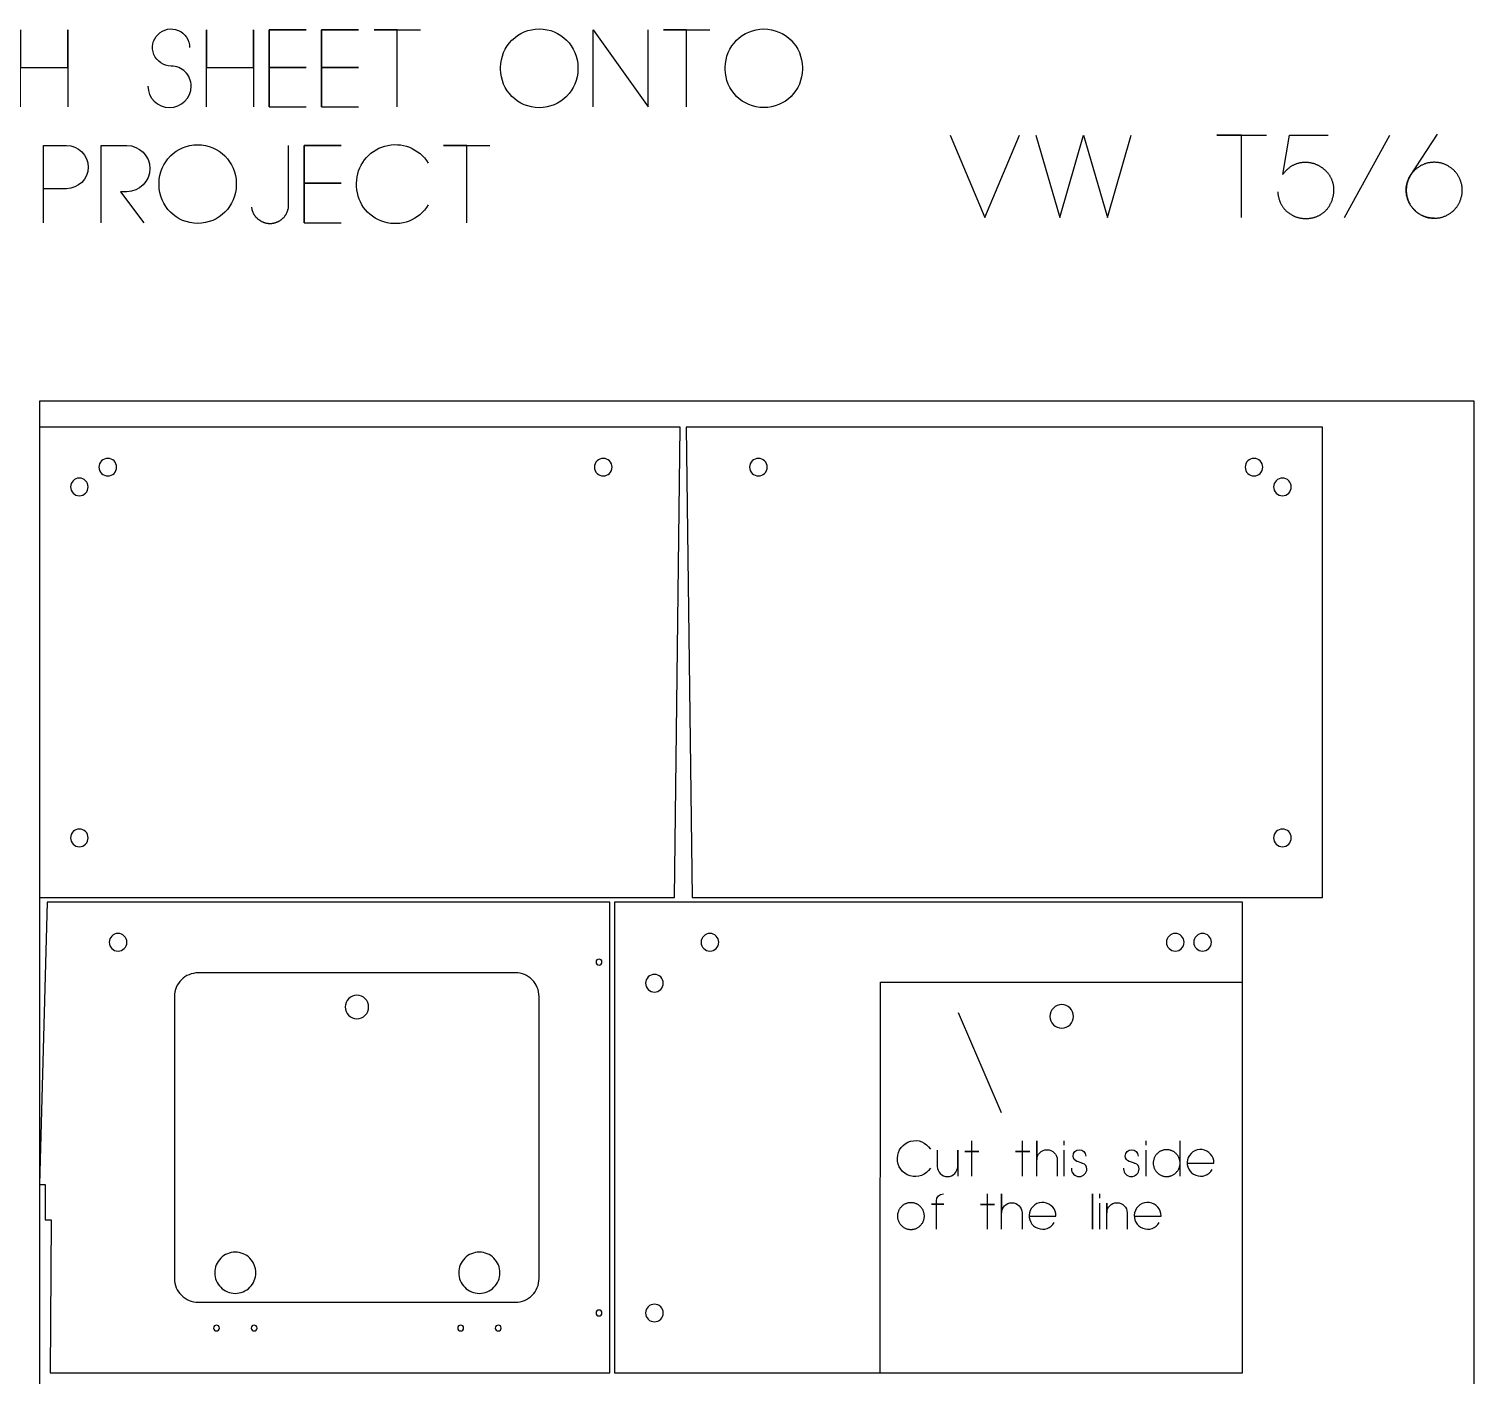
# Model space of a CAD drawing. Extents: x -767 to 3747, y -438 to 2808.
# Drawn here: x 1245 to 2474, y 1612 to 2757 of the extents above; entities that cross this region are included whole.
import ezdxf

# ---------------------------------------------------------------- set-up
doc = ezdxf.new("R2010")
doc.units = 0
for name, color, linetype in [('DEFAULT_LAYER', 1, 'CONTINUOUS'), ('LAYER_1', 18, 'CONTINUOUS'), ('T5_LOGOLAYER_2', 18, 'CONTINUOUS'), ('T5_LOGOLAYER_20', 18, 'CONTINUOUS'), ('T5_LOGOLAYER_21', 18, 'CONTINUOUS')]:
    doc.layers.add(name, color=color, linetype=linetype)

msp = doc.modelspace()

# ---------------------------------------------------------------- linework, layer by layer
at = {"layer": 'DEFAULT_LAYER'}
msp.add_lwpolyline([(2276.7, 1614), (2276.7, 2014), (1742.6, 2014), (1742.5, 1614)], close=True, dxfattribs=at)
for points in [[(1320.5, 1987.5, 0.414214), (1313, 1980, 0.414214), (1320.5, 1972.5, 0.414214), (1328, 1980, 0.414214)], [(1816.3, 1980, 0.414214), (1823.8, 1972.5, 0.414214), (1831.3, 1980, 0.414214), (1823.8, 1987.5, 0.414214)], [(2212, 1980, 0.414214), (2219.5, 1972.5, 0.414214), (2227, 1980, 0.414214), (2219.5, 1987.5, 0.414214)], [(2235.2, 1980, 0.414214), (2242.7, 1972.5, 0.414214), (2250.2, 1980, 0.414214), (2242.7, 1987.5, 0.414214)], [(1368.5, 1934), (1368.5, 1694, 0.415066), (1388.6, 1674), (1658.5, 1674, 0.414659), (1678.5, 1694), (1678.5, 1697), (1678.5, 1934, 0.415395), (1658.5, 1954), (1388.5, 1954, 0.414214)], [(1729.5, 1965.7, 0.414214), (1727, 1963.2, 0.414214), (1729.5, 1960.7, 0.414214), (1732, 1963.2, 0.414214)], [(1769.1, 1945.2, 0.414214), (1776.6, 1937.7, 0.414214), (1784.1, 1945.2, 0.414214), (1776.6, 1952.7, 0.414214)], [(1523.6, 1935, 0.414214), (1513.6, 1925, 0.414214), (1523.6, 1915, 0.414214), (1533.6, 1925, 0.414214)], [(2112.9, 1917, 0.414214), (2122.9, 1907, 0.414214), (2132.9, 1917, 0.414214), (2122.9, 1927, 0.414214)], [(1420.2, 1716.5, 0.414214), (1402.7, 1699, 0.414214), (1420.2, 1681.5, 0.414214), (1437.7, 1699, 0.414214)], [(1627.7, 1716.5, 0.414214), (1610.2, 1699, 0.414214), (1627.7, 1681.5, 0.414214), (1645.2, 1699, 0.414214)], [(1769.1, 1664.8, 0.414214), (1776.6, 1657.3, 0.414214), (1784.1, 1664.8, 0.414214), (1776.6, 1672.3, 0.414214)], [(1729.5, 1667.3, 0.414214), (1727, 1664.8, 0.414214), (1729.5, 1662.3, 0.414214), (1732, 1664.8, 0.414214)]]:
    msp.add_lwpolyline(points, format="xyb", close=True, dxfattribs=at)
msp.add_lwpolyline([(1968.6, 1614), (1968.7, 1946), (2276.7, 1946)], dxfattribs=at)
at = {"layer": 'LAYER_1'}
msp.add_lwpolyline([(1262.8, 1614), (1738.6, 1614), (1738.6, 2014), (1260.2, 2014), (1253.6, 1774), (1258.5, 1774), (1258.5, 1744), (1263.5, 1744)], close=True, dxfattribs=at)
at = {"layer": 'T5_LOGOLAYER_2'}
for points in [[(2439.7, 2595.7), (2438.8, 2595.7), (2438, 2595.7), (2437.1, 2595.8), (2436.3, 2595.9), (2435.4, 2596), (2434.6, 2596.2), (2433.8, 2596.4), (2433.1, 2596.6), (2432.3, 2596.8), (2431.5, 2597.1), (2430.8, 2597.4), (2430, 2597.7), (2429.3, 2598), (2428.6, 2598.4), (2427.9, 2598.7), (2427.3, 2599.1), (2426.6, 2599.5), (2426, 2600), (2425.3, 2600.4), (2424.7, 2600.9), (2424.1, 2601.4), (2423.6, 2601.9), (2423, 2602.5), (2422.5, 2603), (2422, 2603.6), (2421.5, 2604.1), (2421, 2604.7), (2420.5, 2605.3), (2420.1, 2606), (2419.6, 2606.6), (2419.2, 2607.3), (2418.9, 2607.9), (2418.5, 2608.6), (2418.2, 2609.3), (2417.8, 2610), (2417.5, 2610.7), (2417.3, 2611.4), (2417, 2612.1), (2416.8, 2612.8), (2416.6, 2613.6), (2416.4, 2614.3), (2416.2, 2615.1), (2416.1, 2615.8), (2416, 2616.6), (2415.9, 2617.4), (2415.8, 2618.1), (2415.8, 2618.9), (2415.8, 2619.7), (2415.8, 2620.5), (2415.9, 2621.2), (2415.9, 2622), (2416, 2622.8), (2416.1, 2623.6), (2416.3, 2624.4), (2416.5, 2625.2), (2416.7, 2625.9), (2416.9, 2626.7), (2417.2, 2627.5), (2417.5, 2628.3), (2417.8, 2629), (2418.1, 2629.8), (2418.5, 2630.6), (2418.9, 2631.3), (2419.4, 2632.1), (2442.5, 2667.1)], [(2028.1, 2666.4), (2057.5, 2596.4), (2086.9, 2666.4)], [(2100.9, 2666.4), (2121.2, 2596.4), (2141.5, 2666.4), (2161.8, 2596.4), (2182.1, 2666.4)], [(2275.9, 2596.4), (2275.9, 2666.4), (2254.9, 2666.4), (2296.9, 2666.4)], [(2306.7, 2618.1), (2306.7, 2617.4), (2306.8, 2616.8), (2306.8, 2616.2), (2306.9, 2615.6), (2307, 2615), (2307.1, 2614.4), (2307.2, 2613.8), (2307.4, 2613.2), (2307.5, 2612.7), (2307.6, 2612.1), (2307.8, 2611.6), (2308, 2611), (2308.2, 2610.5), (2308.4, 2610), (2308.6, 2609.5), (2308.8, 2609), (2309, 2608.5), (2309.3, 2608), (2309.5, 2607.5), (2309.8, 2607), (2310, 2606.6), (2310.3, 2606.1), (2310.6, 2605.7), (2310.9, 2605.3), (2311.2, 2604.8), (2311.5, 2604.4), (2311.8, 2604), (2312.2, 2603.6), (2312.5, 2603.2), (2312.9, 2602.9), (2313.2, 2602.5), (2313.6, 2602.1), (2314, 2601.8), (2314.3, 2601.4), (2314.7, 2601.1), (2315.1, 2600.8), (2315.5, 2600.5), (2315.9, 2600.2), (2316.3, 2599.9), (2316.7, 2599.6), (2317.2, 2599.3), (2317.6, 2599), (2318, 2598.8), (2318.5, 2598.5), (2318.9, 2598.3), (2319.3, 2598.1), (2319.8, 2597.8), (2320.3, 2597.6), (2320.7, 2597.4), (2321.2, 2597.2), (2321.6, 2597), (2322.1, 2596.9), (2322.6, 2596.7), (2323.1, 2596.6), (2323.6, 2596.4), (2324, 2596.3), (2324.5, 2596.1), (2325, 2596), (2325.5, 2595.9), (2326, 2595.8), (2326.5, 2595.7), (2327, 2595.7), (2327.5, 2595.6), (2328, 2595.5), (2328.5, 2595.5), (2329, 2595.5), (2329.5, 2595.4), (2330, 2595.4), (2330.5, 2595.4), (2331, 2595.4), (2331.5, 2595.4), (2332, 2595.4), (2332.5, 2595.5), (2333, 2595.5), (2333.5, 2595.6), (2334, 2595.6), (2334.5, 2595.7), (2335, 2595.8), (2335.5, 2595.9), (2336, 2596), (2336.5, 2596.1), (2337, 2596.2), (2337.5, 2596.3), (2337.9, 2596.5), (2338.4, 2596.6), (2338.9, 2596.8), (2339.4, 2597), (2339.8, 2597.2), (2340.3, 2597.4), (2340.8, 2597.6), (2341.2, 2597.8), (2341.7, 2598), (2342.1, 2598.2), (2342.6, 2598.5), (2343, 2598.7), (2343.4, 2599), (2343.9, 2599.3), (2344.3, 2599.6), (2344.7, 2599.9), (2345.1, 2600.2), (2345.5, 2600.5), (2345.9, 2600.8), (2346.3, 2601.2), (2346.7, 2601.5), (2347.1, 2601.9), (2347.5, 2602.2), (2347.8, 2602.6), (2348.2, 2603), (2348.5, 2603.4), (2348.9, 2603.8), (2349.2, 2604.3), (2349.5, 2604.7), (2349.9, 2605.1), (2350.2, 2605.6), (2350.5, 2606.1), (2350.8, 2606.6), (2351, 2607), (2351.3, 2607.5), (2351.6, 2608.1), (2351.8, 2608.6), (2352.1, 2609.1), (2352.3, 2609.7), (2352.5, 2610.2), (2352.8, 2610.8), (2353, 2611.4), (2353.1, 2612), (2353.3, 2612.6), (2353.5, 2613.2), (2353.6, 2613.8), (2353.8, 2614.4), (2353.9, 2615), (2354, 2615.6), (2354.1, 2616.1), (2354.2, 2616.7), (2354.2, 2617.3), (2354.3, 2617.9), (2354.3, 2618.4), (2354.4, 2619), (2354.4, 2619.6), (2354.4, 2620.1), (2354.4, 2620.7), (2354.3, 2621.2), (2354.3, 2621.8), (2354.2, 2622.3), (2354.2, 2622.8), (2354.1, 2623.4), (2354, 2623.9), (2353.9, 2624.4), (2353.8, 2624.9), (2353.7, 2625.4), (2353.5, 2625.9), (2353.4, 2626.4), (2353.2, 2626.9), (2353, 2627.4), (2352.9, 2627.9), (2352.7, 2628.3), (2352.5, 2628.8), (2352.3, 2629.3), (2352.1, 2629.7), (2351.8, 2630.2), (2351.6, 2630.6), (2351.3, 2631.1), (2351.1, 2631.5), (2350.8, 2631.9), (2350.5, 2632.3), (2350.3, 2632.7), (2350, 2633.1), (2349.7, 2633.5), (2349.4, 2633.9), (2349, 2634.3), (2348.7, 2634.7), (2348.4, 2635.1), (2348, 2635.4), (2347.7, 2635.8), (2347.3, 2636.1), (2347, 2636.5), (2346.6, 2636.8), (2346.2, 2637.1), (2345.9, 2637.4), (2345.5, 2637.8), (2345.1, 2638.1), (2344.7, 2638.4), (2344.3, 2638.6), (2343.9, 2638.9), (2343.5, 2639.2), (2343, 2639.5), (2342.6, 2639.7), (2342.2, 2640), (2341.7, 2640.2), (2341.3, 2640.4), (2340.9, 2640.6), (2340.4, 2640.8), (2340, 2641.1), (2339.5, 2641.2), (2339, 2641.4), (2338.6, 2641.6), (2338.1, 2641.8), (2337.6, 2641.9), (2337.2, 2642.1), (2336.7, 2642.2), (2336.2, 2642.3), (2335.7, 2642.5), (2335.3, 2642.6), (2334.8, 2642.7), (2334.3, 2642.8), (2333.8, 2642.9), (2333.3, 2642.9), (2332.8, 2643), (2332.3, 2643), (2331.8, 2643.1), (2331.3, 2643.1), (2330.8, 2643.1), (2330.3, 2643.1), (2329.8, 2643.1), (2329.3, 2643.1), (2328.9, 2643.1), (2328.4, 2643.1), (2327.9, 2643), (2327.4, 2643), (2326.9, 2642.9), (2326.4, 2642.9), (2325.9, 2642.8), (2325.4, 2642.7), (2324.9, 2642.6), (2324.4, 2642.5), (2323.9, 2642.3), (2323.4, 2642.2), (2322.9, 2642), (2322.5, 2641.9), (2322, 2641.7), (2321.5, 2641.5), (2321, 2641.3), (2320.6, 2641.1), (2320.1, 2640.9), (2319.6, 2640.6), (2319.2, 2640.4), (2318.7, 2640.1), (2318.2, 2639.9), (2317.8, 2639.6), (2317.3, 2639.3), (2316.9, 2639), (2316.5, 2638.6), (2316, 2638.3), (2315.6, 2638), (2315.2, 2637.6), (2314.8, 2637.2), (2314.3, 2636.8), (2313.9, 2636.4), (2313.5, 2636), (2313.1, 2635.6), (2312.7, 2635.2), (2312.4, 2634.7), (2312, 2634.2), (2311.6, 2633.8), (2311.2, 2633.3), (2310.9, 2632.8), (2316.5, 2666.4), (2349.4, 2666.4)], [(2363.4, 2596.4), (2401.9, 2666.4)], [(2034.9, 1920.4), (2071.3, 1835.3)], [(2046.5, 1781.1), (2046.5, 1802.1), (2040.5, 1802.1), (2052.5, 1802.1), (2046.5, 1802.1), (2046.5, 1811.1)], [(2089.7, 1781.1), (2089.7, 1802.1), (2083.7, 1802.1), (2095.7, 1802.1), (2089.7, 1802.1), (2089.7, 1811.1)], [(2125.1, 1807.5), (2125.1, 1811.1)], [(2194.7, 1807.5), (2194.7, 1811.1)], [(2223.5, 1781.1), (2223.5, 1792.2), (2223.5, 1792.8), (2223.5, 1793.4), (2223.4, 1794), (2223.3, 1794.5), (2223.2, 1795.1), (2223, 1795.6), (2222.8, 1796.2), (2222.6, 1796.7), (2222.4, 1797.2), (2222.2, 1797.7), (2221.9, 1798.1), (2221.6, 1798.6), (2221.3, 1799.1), (2220.9, 1799.5), (2220.6, 1799.9), (2220.2, 1800.3), (2219.8, 1800.7), (2219.4, 1801), (2219, 1801.4), (2218.5, 1801.7), (2218, 1802), (2217.6, 1802.3), (2217.1, 1802.5), (2216.6, 1802.7), (2216.1, 1802.9), (2215.5, 1803.1), (2215, 1803.3), (2214.4, 1803.4), (2213.9, 1803.5), (2213.3, 1803.6), (2212.7, 1803.6), (2212.1, 1803.6), (2211.5, 1803.6), (2211, 1803.6), (2210.4, 1803.5), (2209.8, 1803.4), (2209.3, 1803.3), (2208.7, 1803.1), (2208.2, 1802.9), (2207.7, 1802.7), (2207.2, 1802.5), (2206.7, 1802.3), (2206.2, 1802), (2205.8, 1801.7), (2205.3, 1801.4), (2204.9, 1801), (2204.5, 1800.7), (2204.1, 1800.3), (2203.7, 1799.9), (2203.3, 1799.5), (2203, 1799.1), (2202.7, 1798.6), (2202.4, 1798.1), (2202.1, 1797.7), (2201.9, 1797.2), (2201.6, 1796.7), (2201.4, 1796.2), (2201.2, 1795.6), (2201.1, 1795.1), (2201, 1794.5), (2200.9, 1794), (2200.8, 1793.4), (2200.7, 1792.8), (2200.7, 1792.2), (2200.7, 1791.6), (2200.8, 1791.1), (2200.9, 1790.5), (2201, 1789.9), (2201.1, 1789.4), (2201.2, 1788.8), (2201.4, 1788.3), (2201.6, 1787.8), (2201.9, 1787.3), (2202.1, 1786.8), (2202.4, 1786.3), (2202.7, 1785.9), (2203, 1785.4), (2203.3, 1785), (2203.7, 1784.6), (2204.1, 1784.2), (2204.5, 1783.8), (2204.9, 1783.4), (2205.3, 1783.1), (2205.8, 1782.8), (2206.2, 1782.5), (2206.7, 1782.2), (2207.2, 1782), (2207.7, 1781.7), (2208.2, 1781.5), (2208.7, 1781.3), (2209.3, 1781.2), (2209.8, 1781.1), (2210.4, 1781), (2211, 1780.9), (2211.5, 1780.8), (2212.1, 1780.8), (2212.7, 1780.8), (2213.3, 1780.9), (2213.9, 1781), (2214.4, 1781.1), (2215, 1781.2), (2215.5, 1781.3), (2216.1, 1781.5), (2216.6, 1781.7), (2217.1, 1782), (2217.6, 1782.2), (2218, 1782.5), (2218.5, 1782.8), (2219, 1783.1), (2219.4, 1783.4), (2219.8, 1783.8), (2220.2, 1784.2), (2220.6, 1784.6), (2220.9, 1785), (2221.3, 1785.4), (2221.6, 1785.9), (2221.9, 1786.3), (2222.2, 1786.8), (2222.4, 1787.3), (2222.6, 1787.8), (2222.8, 1788.3), (2223, 1788.8), (2223.2, 1789.4), (2223.3, 1789.9), (2223.4, 1790.5), (2223.5, 1791.1), (2223.5, 1791.6), (2223.5, 1792.2), (2223.5, 1811.1)], [(2125.1, 1781.1), (2125.1, 1803.3)], [(2194.7, 1781.1), (2194.7, 1803.3)], [(2059.8, 1736.1), (2059.8, 1757.1), (2053.8, 1757.1), (2065.8, 1757.1), (2059.8, 1757.1), (2059.8, 1766.1)], [(2155.2, 1762.5), (2155.2, 1766.1)], [(2155.2, 1736.1), (2155.2, 1758.3)]]:
    msp.add_lwpolyline(points, dxfattribs=at)
for points in [[(2439.7, 2595.7), (2440.3, 2595.7), (2440.9, 2595.7), (2441.5, 2595.7), (2442.1, 2595.8), (2442.7, 2595.9), (2443.3, 2595.9), (2443.9, 2596), (2444.5, 2596.1), (2445.1, 2596.3), (2445.6, 2596.4), (2446.2, 2596.6), (2446.8, 2596.7), (2447.3, 2596.9), (2447.9, 2597.1), (2448.4, 2597.3), (2448.9, 2597.5), (2449.5, 2597.8), (2450, 2598), (2450.5, 2598.3), (2451, 2598.5), (2451.5, 2598.8), (2452, 2599.1), (2452.5, 2599.4), (2453, 2599.7), (2453.5, 2600.1), (2453.9, 2600.4), (2454.4, 2600.7), (2454.8, 2601.1), (2455.3, 2601.5), (2455.7, 2601.8), (2456.1, 2602.2), (2456.5, 2602.6), (2456.9, 2603), (2457.3, 2603.5), (2457.7, 2603.9), (2458.1, 2604.3), (2458.4, 2604.8), (2458.8, 2605.2), (2459.1, 2605.7), (2459.4, 2606.2), (2459.7, 2606.6), (2460, 2607.1), (2460.3, 2607.6), (2460.6, 2608.1), (2460.9, 2608.6), (2461.1, 2609.1), (2461.4, 2609.7), (2461.6, 2610.2), (2461.8, 2610.7), (2462, 2611.3), (2462.2, 2611.8), (2462.4, 2612.4), (2462.6, 2612.9), (2462.7, 2613.5), (2462.9, 2614.1), (2463, 2614.7), (2463.1, 2615.3), (2463.2, 2615.8), (2463.3, 2616.4), (2463.4, 2617), (2463.4, 2617.6), (2463.5, 2618.2), (2463.5, 2618.9), (2463.5, 2619.5), (2463.5, 2620.1), (2463.5, 2620.7), (2463.4, 2621.3), (2463.4, 2621.9), (2463.3, 2622.5), (2463.2, 2623.1), (2463.1, 2623.7), (2463, 2624.3), (2462.9, 2624.8), (2462.7, 2625.4), (2462.6, 2626), (2462.4, 2626.5), (2462.2, 2627.1), (2462, 2627.6), (2461.8, 2628.2), (2461.6, 2628.7), (2461.4, 2629.3), (2461.1, 2629.8), (2460.9, 2630.3), (2460.6, 2630.8), (2460.3, 2631.3), (2460, 2631.8), (2459.7, 2632.3), (2459.4, 2632.8), (2459.1, 2633.2), (2458.8, 2633.7), (2458.4, 2634.2), (2458.1, 2634.6), (2457.7, 2635), (2457.3, 2635.5), (2456.9, 2635.9), (2456.5, 2636.3), (2456.1, 2636.7), (2455.7, 2637.1), (2455.3, 2637.5), (2454.8, 2637.8), (2454.4, 2638.2), (2453.9, 2638.5), (2453.5, 2638.9), (2453, 2639.2), (2452.5, 2639.5), (2452, 2639.8), (2451.5, 2640.1), (2451, 2640.4), (2450.5, 2640.7), (2450, 2640.9), (2449.5, 2641.2), (2448.9, 2641.4), (2448.4, 2641.6), (2447.9, 2641.8), (2447.3, 2642), (2446.8, 2642.2), (2446.2, 2642.4), (2445.6, 2642.5), (2445.1, 2642.7), (2444.5, 2642.8), (2443.9, 2642.9), (2443.3, 2643), (2442.7, 2643.1), (2442.1, 2643.1), (2441.5, 2643.2), (2440.9, 2643.2), (2440.3, 2643.3), (2439.7, 2643.3), (2439.1, 2643.3), (2438.5, 2643.2), (2437.9, 2643.2), (2437.3, 2643.1), (2436.7, 2643.1), (2436.1, 2643), (2435.5, 2642.9), (2434.9, 2642.8), (2434.3, 2642.7), (2433.7, 2642.5), (2433.2, 2642.4), (2432.6, 2642.2), (2432.1, 2642), (2431.5, 2641.8), (2431, 2641.6), (2430.4, 2641.4), (2429.9, 2641.2), (2429.4, 2640.9), (2428.9, 2640.7), (2428.3, 2640.4), (2427.8, 2640.1), (2427.3, 2639.8), (2426.9, 2639.5), (2426.4, 2639.2), (2425.9, 2638.9), (2425.4, 2638.5), (2425, 2638.2), (2424.5, 2637.8), (2424.1, 2637.5), (2423.7, 2637.1), (2423.3, 2636.7), (2422.9, 2636.3), (2422.5, 2635.9), (2422.1, 2635.5), (2421.7, 2635), (2421.3, 2634.6), (2421, 2634.2), (2420.6, 2633.7), (2420.3, 2633.2), (2419.9, 2632.8), (2419.6, 2632.3), (2419.3, 2631.8), (2419, 2631.3), (2418.8, 2630.8), (2418.5, 2630.3), (2418.2, 2629.8), (2418, 2629.3), (2417.8, 2628.7), (2417.5, 2628.2), (2417.3, 2627.6), (2417.1, 2627.1), (2417, 2626.5), (2416.8, 2626), (2416.6, 2625.4), (2416.5, 2624.8), (2416.4, 2624.3), (2416.3, 2623.7), (2416.2, 2623.1), (2416.1, 2622.5), (2416, 2621.9), (2416, 2621.3), (2415.9, 2620.7), (2415.9, 2620.1), (2415.9, 2619.5), (2415.9, 2618.9), (2415.9, 2618.2), (2416, 2617.6), (2416, 2617), (2416.1, 2616.4), (2416.2, 2615.8), (2416.3, 2615.3), (2416.4, 2614.7), (2416.5, 2614.1), (2416.6, 2613.5), (2416.8, 2612.9), (2417, 2612.4), (2417.1, 2611.8), (2417.3, 2611.3), (2417.5, 2610.7), (2417.8, 2610.2), (2418, 2609.7), (2418.2, 2609.1), (2418.5, 2608.6), (2418.8, 2608.1), (2419, 2607.6), (2419.3, 2607.1), (2419.6, 2606.6), (2419.9, 2606.2), (2420.3, 2605.7), (2420.6, 2605.2), (2421, 2604.8), (2421.3, 2604.3), (2421.7, 2603.9), (2422.1, 2603.5), (2422.5, 2603), (2422.9, 2602.6), (2423.3, 2602.2), (2423.7, 2601.8), (2424.1, 2601.5), (2424.5, 2601.1), (2425, 2600.7), (2425.4, 2600.4), (2425.9, 2600.1), (2426.4, 2599.7), (2426.9, 2599.4), (2427.3, 2599.1), (2427.8, 2598.8), (2428.3, 2598.5), (2428.9, 2598.3), (2429.4, 2598), (2429.9, 2597.8), (2430.4, 2597.5), (2431, 2597.3), (2431.5, 2597.1), (2432.1, 2596.9), (2432.6, 2596.7), (2433.2, 2596.6), (2433.7, 2596.4), (2434.3, 2596.3), (2434.9, 2596.1), (2435.5, 2596), (2436.1, 2595.9), (2436.7, 2595.9), (2437.3, 2595.8), (2437.9, 2595.7), (2438.5, 2595.7), (2439.1, 2595.7)], [(1994.7, 1735.8), (1995.3, 1735.8), (1995.9, 1735.9), (1996.4, 1736), (1997, 1736.1), (1997.5, 1736.2), (1998.1, 1736.3), (1998.6, 1736.5), (1999.1, 1736.7), (1999.6, 1737), (2000.1, 1737.2), (2000.6, 1737.5), (2001.1, 1737.8), (2001.5, 1738.1), (2001.9, 1738.4), (2002.4, 1738.8), (2002.8, 1739.2), (2003.1, 1739.6), (2003.5, 1740), (2003.8, 1740.4), (2004.1, 1740.9), (2004.4, 1741.3), (2004.7, 1741.8), (2005, 1742.3), (2005.2, 1742.8), (2005.4, 1743.3), (2005.6, 1743.8), (2005.7, 1744.4), (2005.9, 1744.9), (2006, 1745.5), (2006, 1746.1), (2006.1, 1746.6), (2006.1, 1747.2), (2006.1, 1747.8), (2006, 1748.4), (2006, 1749), (2005.9, 1749.5), (2005.7, 1750.1), (2005.6, 1750.6), (2005.4, 1751.2), (2005.2, 1751.7), (2005, 1752.2), (2004.7, 1752.7), (2004.4, 1753.1), (2004.1, 1753.6), (2003.8, 1754.1), (2003.5, 1754.5), (2003.1, 1754.9), (2002.8, 1755.3), (2002.4, 1755.7), (2001.9, 1756), (2001.5, 1756.4), (2001.1, 1756.7), (2000.6, 1757), (2000.1, 1757.3), (1999.6, 1757.5), (1999.1, 1757.7), (1998.6, 1757.9), (1998.1, 1758.1), (1997.5, 1758.3), (1997, 1758.4), (1996.4, 1758.5), (1995.9, 1758.6), (1995.3, 1758.6), (1994.7, 1758.6), (1994.1, 1758.6), (1993.5, 1758.6), (1993, 1758.5), (1992.4, 1758.4), (1991.8, 1758.3), (1991.3, 1758.1), (1990.8, 1757.9), (1990.3, 1757.7), (1989.7, 1757.5), (1989.3, 1757.3), (1988.8, 1757), (1988.3, 1756.7), (1987.9, 1756.4), (1987.4, 1756), (1987, 1755.7), (1986.6, 1755.3), (1986.3, 1754.9), (1985.9, 1754.5), (1985.6, 1754.1), (1985.2, 1753.6), (1984.9, 1753.1), (1984.7, 1752.7), (1984.4, 1752.2), (1984.2, 1751.7), (1984, 1751.2), (1983.8, 1750.6), (1983.7, 1750.1), (1983.5, 1749.5), (1983.4, 1749), (1983.4, 1748.4), (1983.3, 1747.8), (1983.3, 1747.2), (1983.3, 1746.6), (1983.4, 1746.1), (1983.4, 1745.5), (1983.5, 1744.9), (1983.7, 1744.4), (1983.8, 1743.8), (1984, 1743.3), (1984.2, 1742.8), (1984.4, 1742.3), (1984.7, 1741.8), (1984.9, 1741.3), (1985.2, 1740.9), (1985.6, 1740.4), (1985.9, 1740), (1986.3, 1739.6), (1986.6, 1739.2), (1987, 1738.8), (1987.4, 1738.4), (1987.9, 1738.1), (1988.3, 1737.8), (1988.8, 1737.5), (1989.3, 1737.2), (1989.7, 1737), (1990.3, 1736.7), (1990.8, 1736.5), (1991.3, 1736.3), (1991.8, 1736.2), (1992.4, 1736.1), (1993, 1736), (1993.5, 1735.9), (1994.1, 1735.8)], [(2149.2, 1736.1), (2149.2, 1766.1)]]:
    msp.add_lwpolyline(points, close=True, dxfattribs=at)
for points in [[(2011.2, 1788, -0.77786), (1983.3, 1796.4, -0.756443), (2011.2, 1804.2)], [(2101.7, 1781.1), (2101.7, 1811.1), (2101.7, 1794.9, -1), (2119.1, 1794.9), (2119.1, 1781.1)], [(2017.1, 1803.3), (2017.1, 1789.5, 1), (2034.5, 1789.5), (2034.5, 1803.3), (2034.5, 1781.1)], [(2140.7, 1791.9), (2139.5, 1792.5), (2138.6, 1792.8), (2137.1, 1793.4), (2136.2, 1793.7), (2135.9, 1793.7, -0.313298), (2132.6, 1798.2, -1), (2143.4, 1798.2)], [(2185.1, 1791.9), (2183.9, 1792.5), (2183, 1792.8), (2181.5, 1793.4), (2180.6, 1793.7), (2180.3, 1793.7, -0.313298), (2177, 1798.2, -1), (2187.8, 1798.2)], [(2230.1, 1792.2), (2252.3, 1792.2, 0.90232), (2229.9, 1795, 0.862347), (2250.8, 1786.8)], [(2131.1, 1788), (2131.1, 1787.4, 1), (2144.3, 1787.4, 0.329104), (2141, 1791.9)], [(2175.5, 1788), (2175.5, 1787.4, 1), (2188.7, 1787.4, 0.329104), (2185.4, 1791.9)], [(2016.3, 1736.1), (2016.3, 1757.4), (2012.1, 1757.4), (2022.6, 1757.4), (2016.3, 1757.4), (2016.3, 1760.1, -0.413333), (2022.3, 1766.1)], [(2071.8, 1736.1), (2071.8, 1766.1), (2071.8, 1749.9, -1), (2089.2, 1749.9), (2089.2, 1736.1)], [(2095.8, 1747.2), (2118, 1747.2, 0.90232), (2095.5, 1750, 0.862347), (2116.5, 1741.8)], [(2161.2, 1736.1), (2161.2, 1758.3), (2161.2, 1749.9, -1), (2178.6, 1749.9), (2178.6, 1736.1)], [(2185.2, 1747.2), (2207.4, 1747.2, 0.90232), (2184.9, 1750, 0.862347), (2205.9, 1741.8)]]:
    msp.add_lwpolyline(points, format="xyb", dxfattribs=at)
at = {"layer": 'T5_LOGOLAYER_20'}
for points in [[(1253.6, 0), (2473.6, 0), (2473.6, 2440), (1253.6, 2440)], [(1253.6, 2018), (1793.6, 2018), (1798.6, 2418), (1253.6, 2418)], [(1808.6, 2018), (2344.6, 2018), (2344.6, 2418), (1803.6, 2418)]]:
    msp.add_lwpolyline(points, close=True, dxfattribs=at)
for points in [[(1311.8, 2391.5, 0.414214), (1304.3, 2384, 0.414214), (1311.8, 2376.5, 0.414214), (1319.3, 2384, 0.414214)], [(1733.1, 2391.5, 0.414214), (1725.6, 2384, 0.414214), (1733.1, 2376.5, 0.414214), (1740.6, 2384, 0.414214)], [(1865, 2391.5, 0.414214), (1857.5, 2384, 0.414214), (1865, 2376.5, 0.414214), (1872.5, 2384, 0.414214)], [(2286.4, 2391.5, 0.414214), (2278.9, 2384, 0.414214), (2286.4, 2376.5, 0.414214), (2293.9, 2384, 0.414214)], [(1287.6, 2374.7, 0.414214), (1280.1, 2367.2, 0.414214), (1287.6, 2359.7, 0.414214), (1295.1, 2367.2, 0.414214)], [(2310.6, 2374.7, 0.414214), (2303.1, 2367.2, 0.414214), (2310.6, 2359.7, 0.414214), (2318.1, 2367.2, 0.414214)], [(1287.6, 2076.3, 0.414214), (1280.1, 2068.8, 0.414214), (1287.6, 2061.3, 0.414214), (1295.1, 2068.8, 0.414214)], [(2310.6, 2076.3, 0.414214), (2303.1, 2068.8, 0.414214), (2310.6, 2061.3, 0.414214), (2318.1, 2068.8, 0.414214)], [(1404.2, 1654.5, 0.414214), (1401.7, 1652, 0.414214), (1404.2, 1649.5, 0.414214), (1406.7, 1652, 0.414214)], [(1436.2, 1654.5, 0.414214), (1433.7, 1652, 0.414214), (1436.2, 1649.5, 0.414214), (1438.7, 1652, 0.414214)], [(1611.8, 1654.5, 0.414214), (1609.3, 1652, 0.414214), (1611.8, 1649.5, 0.414214), (1614.3, 1652, 0.414214)], [(1643.8, 1654.5, 0.414214), (1641.3, 1652, 0.414214), (1643.8, 1649.5, 0.414214), (1646.3, 1652, 0.414214)]]:
    msp.add_lwpolyline(points, format="xyb", close=True, dxfattribs=at)
at = {"layer": 'T5_LOGOLAYER_21'}
for points in [[(1237.6, 2690.4), (1237.6, 2756), (1237.6, 2723.8), (1277.7, 2723.8), (1277.7, 2756), (1277.7, 2690.4)], [(1395.8, 2690.4), (1395.8, 2756), (1395.8, 2723.8), (1435.8, 2723.8), (1435.8, 2756), (1435.8, 2690.4)], [(1449, 2690.4), (1449, 2756), (1480.5, 2756), (1449, 2756), (1449, 2723.8), (1480.5, 2723.8), (1449, 2723.8), (1449, 2690.4), (1480.5, 2690.4)], [(1493.6, 2690.4), (1493.6, 2756), (1525.1, 2756), (1493.6, 2756), (1493.6, 2723.8), (1525.1, 2723.8), (1493.6, 2723.8), (1493.6, 2690.4), (1525.1, 2690.4)], [(1557.9, 2690.4), (1557.9, 2756), (1538.2, 2756), (1577.6, 2756)], [(1724.6, 2690.4), (1724.6, 2756), (1771.2, 2690.4), (1771.2, 2756)], [(1804, 2690.4), (1804, 2756), (1784.3, 2756), (1823.7, 2756)], [(1434, 2605), (1434.1, 2604.7), (1434.1, 2604.4), (1434.2, 2604), (1434.2, 2603.7), (1434.3, 2603.4), (1434.4, 2603), (1434.4, 2602.7), (1434.5, 2602.4), (1434.6, 2602), (1434.7, 2601.7), (1434.9, 2601.4), (1435, 2601.1), (1435.1, 2600.8), (1435.2, 2600.5), (1435.4, 2600.1), (1435.6, 2599.8), (1435.7, 2599.5), (1435.9, 2599.2), (1436.1, 2598.9), (1436.2, 2598.6), (1436.4, 2598.3), (1436.6, 2598.1), (1436.8, 2597.8), (1437.1, 2597.5), (1437.3, 2597.2), (1437.5, 2597), (1437.7, 2596.7), (1438, 2596.4), (1438.2, 2596.2), (1438.5, 2595.9), (1438.7, 2595.7), (1439, 2595.4), (1439.2, 2595.2), (1439.5, 2595), (1439.8, 2594.7), (1440.1, 2594.5), (1440.4, 2594.3), (1440.7, 2594.1), (1441, 2593.9), (1441.3, 2593.7), (1441.6, 2593.5), (1441.9, 2593.3), (1442.2, 2593.2), (1442.5, 2593), (1442.9, 2592.8), (1443.2, 2592.7), (1443.5, 2592.5), (1443.9, 2592.4), (1444.2, 2592.3), (1444.6, 2592.1), (1444.9, 2592), (1445.3, 2591.9), (1445.6, 2591.8), (1446, 2591.7), (1446.4, 2591.6), (1446.7, 2591.6), (1447.1, 2591.5), (1447.5, 2591.4), (1447.9, 2591.4), (1448.2, 2591.3), (1448.6, 2591.3), (1449, 2591.3), (1449.4, 2591.3), (1449.8, 2591.3), (1450.2, 2591.3), (1450.6, 2591.3), (1451, 2591.3), (1451.4, 2591.3), (1451.8, 2591.4), (1452.2, 2591.4), (1452.6, 2591.5), (1453, 2591.6), (1453.3, 2591.7), (1453.7, 2591.8), (1454.1, 2591.9), (1454.5, 2592), (1454.8, 2592.1), (1455.2, 2592.2), (1455.6, 2592.4), (1455.9, 2592.5), (1456.3, 2592.7), (1456.6, 2592.8), (1457, 2593), (1457.3, 2593.2), (1457.6, 2593.4), (1458, 2593.5), (1458.3, 2593.7), (1458.6, 2594), (1458.9, 2594.2), (1459.2, 2594.4), (1459.5, 2594.6), (1459.8, 2594.9), (1460.1, 2595.1), (1460.4, 2595.4), (1460.7, 2595.6), (1460.9, 2595.9), (1461.2, 2596.1), (1461.4, 2596.4), (1461.7, 2596.7), (1461.9, 2597), (1462.2, 2597.3), (1462.4, 2597.6), (1462.6, 2597.9), (1462.8, 2598.2), (1463.1, 2598.5), (1463.3, 2598.8), (1463.5, 2599.2), (1463.6, 2599.5), (1463.8, 2599.8), (1464, 2600.2), (1464.1, 2600.5), (1464.3, 2600.9), (1464.4, 2601.2), (1464.6, 2601.6), (1464.7, 2602), (1464.8, 2602.3), (1464.9, 2602.7), (1465, 2603.1), (1465.1, 2603.5), (1465.2, 2603.8), (1465.3, 2604.2), (1465.4, 2604.6), (1465.4, 2605), (1465.5, 2605.4), (1465.5, 2605.8), (1465.5, 2606.2), (1465.5, 2606.6), (1465.5, 2607), (1465.5, 2657.5)], [(1478.7, 2591.9), (1478.7, 2657.5), (1510.2, 2657.5), (1478.7, 2657.5), (1478.7, 2625.4), (1510.2, 2625.4), (1478.7, 2625.4), (1478.7, 2591.9), (1510.2, 2591.9)], [(1617, 2591.9), (1617, 2657.5), (1597.3, 2657.5), (1636.7, 2657.5)]]:
    msp.add_lwpolyline(points, dxfattribs=at)
for points in [[(1345.9, 2708.1, 1), (1382.7, 2708.1, 0.415385), (1365.6, 2725.1, -0.668438), (1354.5, 2752, -0.668438), (1381.4, 2740.9)], [(1257, 2591.9), (1257, 2657.5), (1276.7, 2657.5, -1), (1276.7, 2620.8), (1257, 2620.8)], [(1306.2, 2591.9), (1306.2, 2657.5), (1327.9, 2657.5, -1), (1327.9, 2618.2), (1322.6, 2618.2), (1342.3, 2591.9)], [(1584.3, 2607, -0.77786), (1523.3, 2625.4, -0.756443), (1584.3, 2642.5)]]:
    msp.add_lwpolyline(points, format="xyb", dxfattribs=at)
for points in [[(1711.5, 2722.5, -1), (1645.8, 2722.5), (1645.8, 2723.8, -1), (1711.5, 2723.8)], [(1902.4, 2722.5, -1), (1836.8, 2722.5), (1836.8, 2723.8, -1), (1902.4, 2723.8)], [(1421, 2624.1, -1), (1355.4, 2624.1), (1355.4, 2625.4, -1), (1421, 2625.4)]]:
    msp.add_lwpolyline(points, format="xyb", close=True, dxfattribs=at)

doc.saveas('drawing.dxf')
